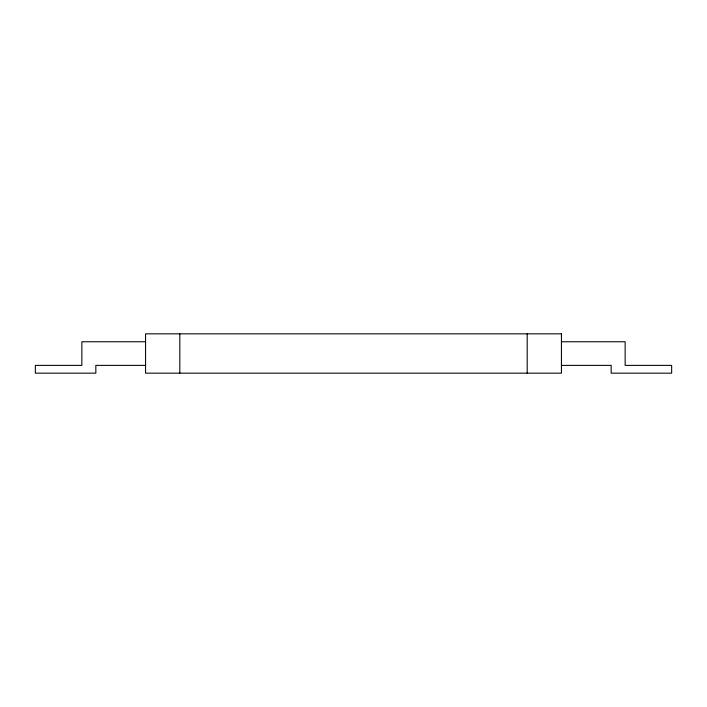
<?xml version="1.0" encoding="UTF-8"?>
<svg xmlns="http://www.w3.org/2000/svg" width="707" height="707" viewBox="0 0 707 707"><rect width="100%" height="100%" fill="white"/><g stroke="black" fill="none" stroke-linecap="round" stroke-linejoin="round"><path stroke-width="1.06" d="M145.562 341.755L81.862 341.755L81.862 365.386L35.35 365.386L35.35 373.163L95.834 373.163L95.834 365.386L145.562 365.386M561.438 341.755L625.138 341.755L625.138 365.386L671.65 365.386L671.65 373.163L611.166 373.163L611.166 365.386L561.438 365.386M527.192 333.837L527.192 373.163M179.808 333.837L179.808 373.163M561.438 333.837L145.562 333.837L145.562 373.163L561.438 373.163L561.438 333.837"/></g></svg>
